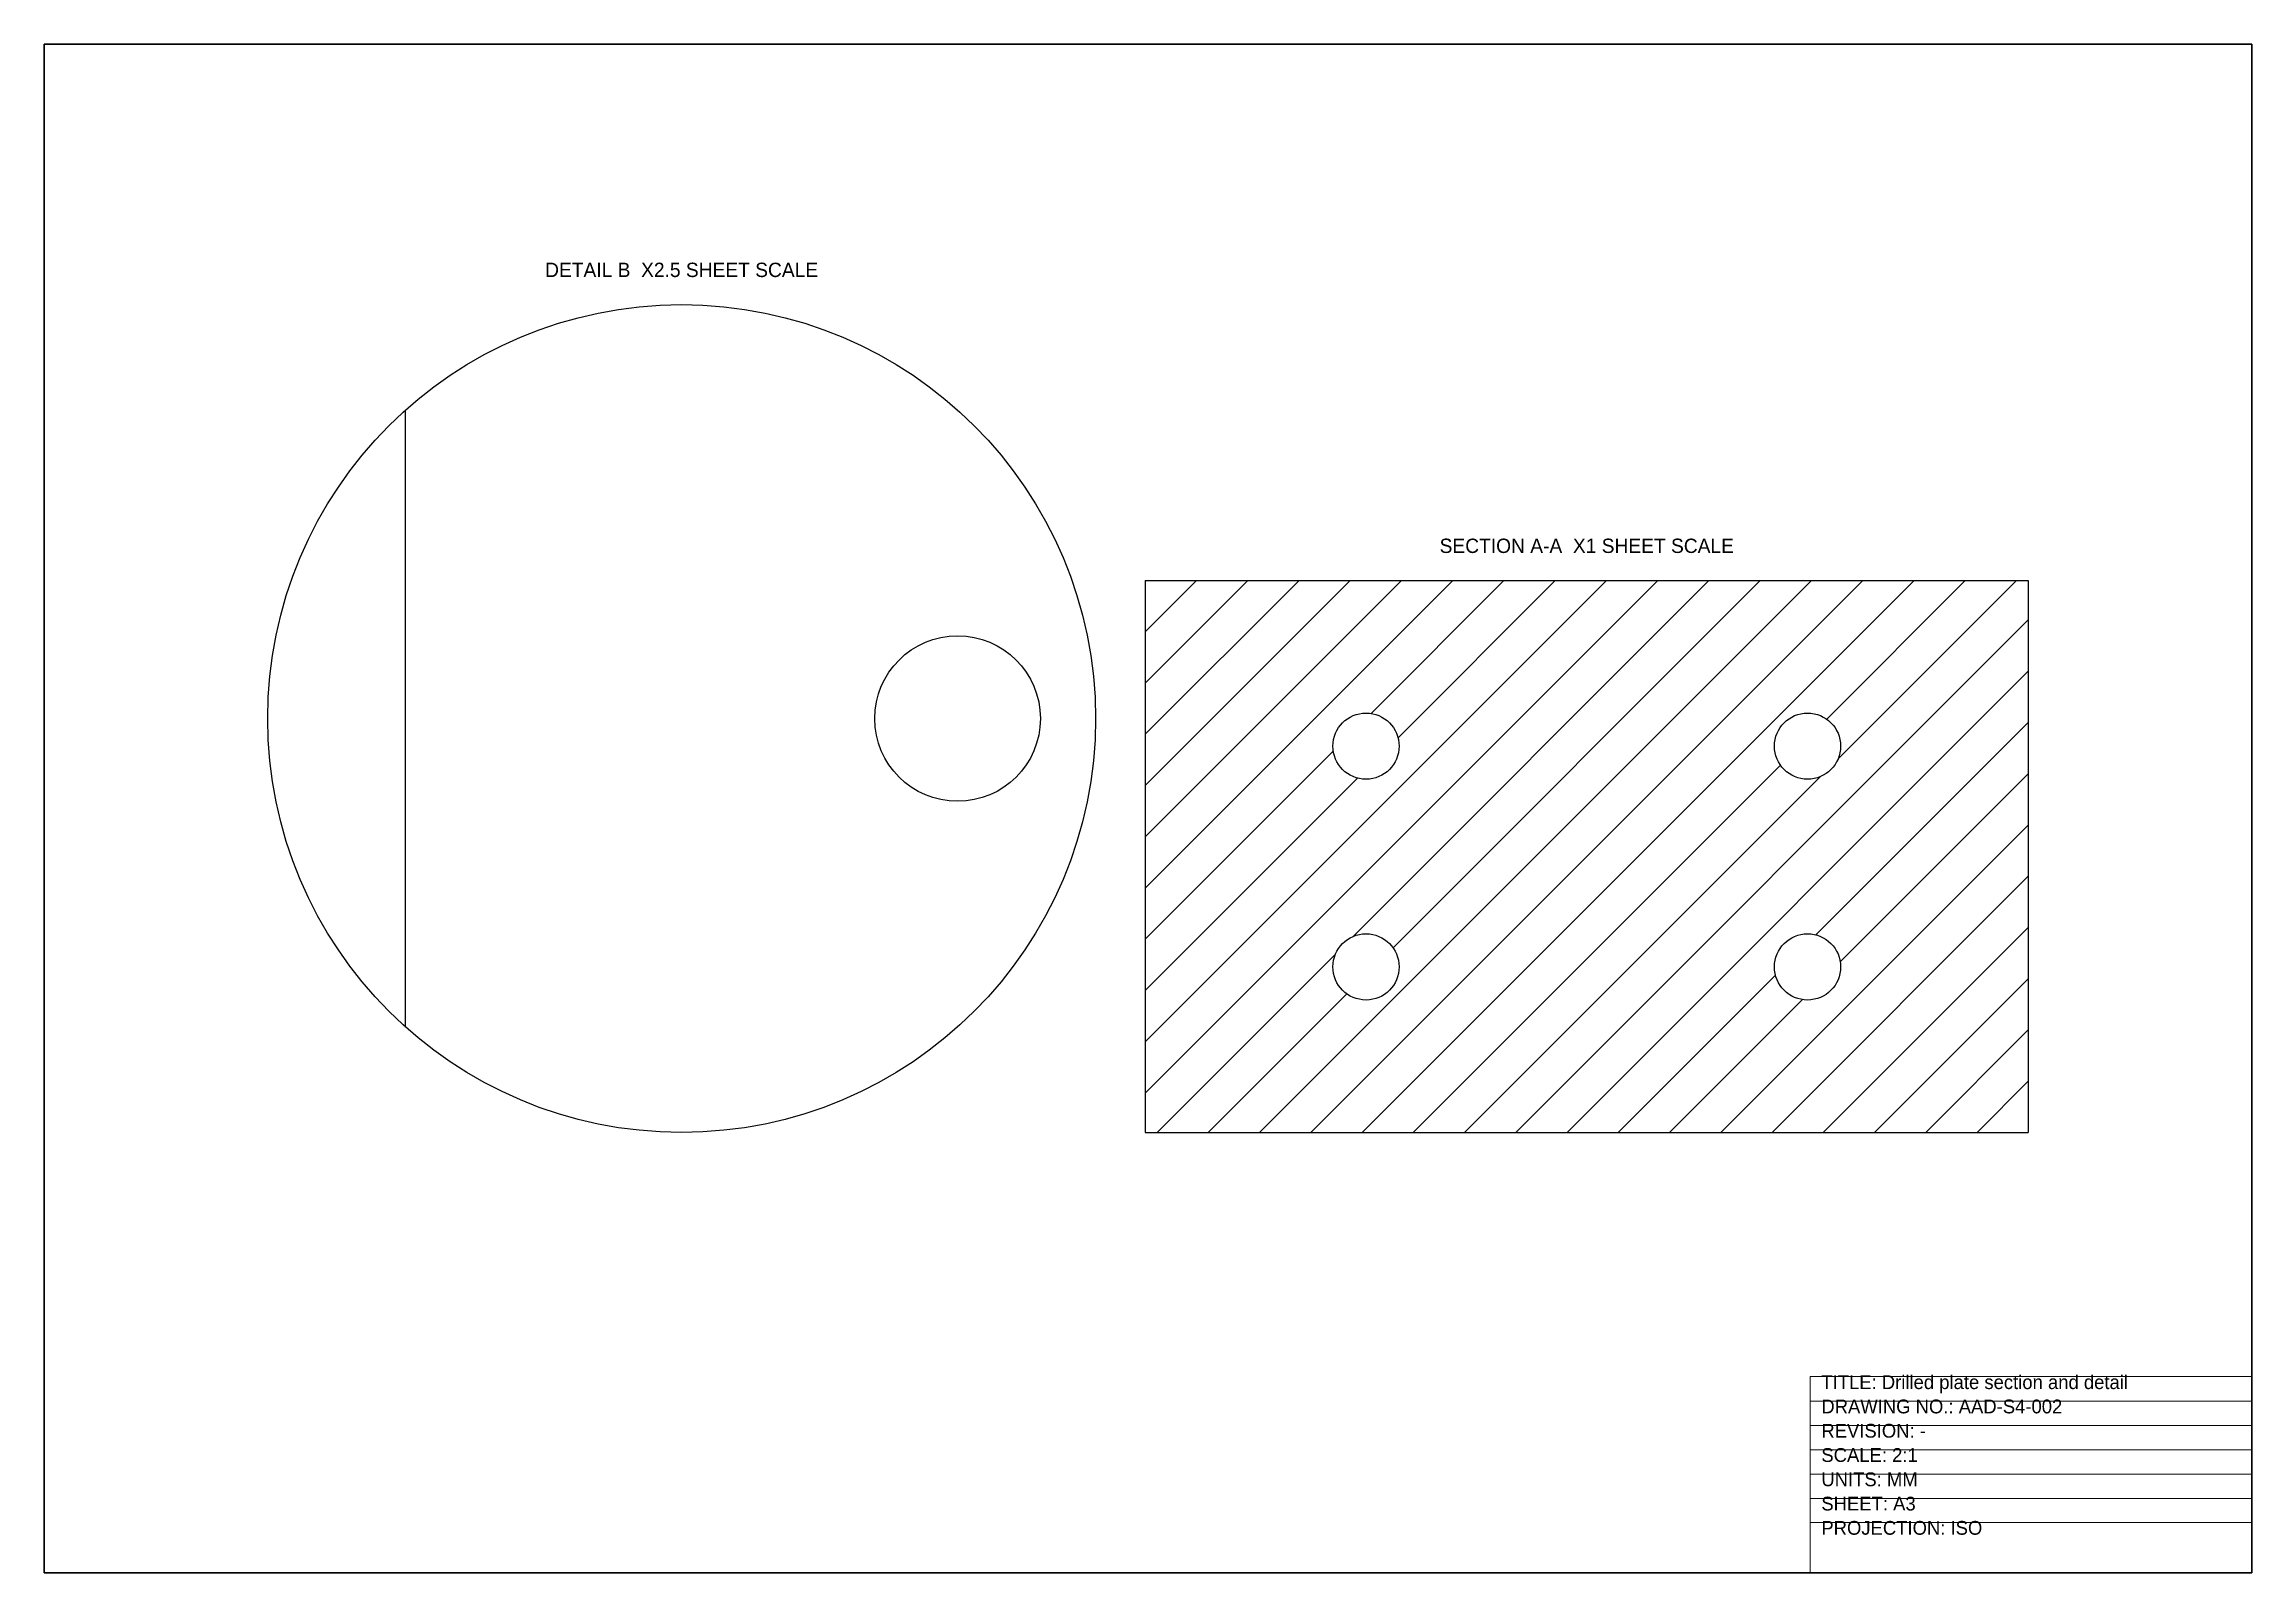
# Model space of a CAD drawing. Header units: millimetres. Extents: x 10 to 410, y 10 to 287.
import ezdxf
from ezdxf.enums import TextEntityAlignment as Align

# ---------------------------------------------------------------- set-up
doc = ezdxf.new("R2010")
doc.units = ezdxf.units.MM
for name, color, linetype, lineweight in [('ANNOTATION', 7, 'Continuous', 18), ('BORDER', 7, 'Continuous', 18), ('HATCH', 7, 'Continuous', 18), ('TITLE', 7, 'Continuous', 18), ('VISIBLE', 7, 'Continuous', 18)]:
    doc.layers.add(name, color=color, linetype=linetype, lineweight=lineweight)

msp = doc.modelspace()

# ---------------------------------------------------------------- linework, layer by layer
at = {"layer": 'BORDER', "lineweight": 30}
for p, q in [((410, 287), (10, 287)), ((10, 287), (10, 10)), ((410, 10), (410, 287)), ((10, 10), (410, 10))]:
    msp.add_line(p, q, dxfattribs=at)
at = {"layer": 'HATCH', "lineweight": 13}
for p, q in [((209.5, 96.94), (302.36, 189.8)), ((209.5, 106.23), (293.07, 189.8)), ((209.5, 134.09), (265.21, 189.8)), ((209.5, 143.37), (255.93, 189.8)), ((209.5, 152.66), (246.64, 189.8)), ((209.5, 161.94), (237.36, 189.8)), ((209.5, 171.23), (228.07, 189.8)), ((209.5, 180.51), (218.79, 189.8)), ((230.21, 89.8), (330.21, 189.8)), ((239.5, 89.8), (339.5, 189.8)), ((247.17, 125.33), (311.64, 189.8)), ((248.79, 89.8), (348.79, 189.8)), ((250.43, 165.73), (274.5, 189.8)), ((254.4, 123.27), (320.93, 189.8)), ((255.3, 161.32), (283.79, 189.8)), ((332.97, 164.7), (358.07, 189.8)), ((335.03, 157.47), (367.36, 189.8)), ((276.64, 89.8), (369.5, 182.66)), ((285.93, 89.8), (369.5, 173.37)), ((331.02, 125.6), (369.5, 164.09)), ((209.5, 124.8), (243.57, 158.87)), ((258.07, 89.8), (324.6, 156.33)), ((209.5, 115.51), (247.98, 154)), ((267.36, 89.8), (331.83, 154.27)), ((335.43, 120.73), (369.5, 154.8)), ((313.79, 89.8), (369.5, 145.51)), ((323.07, 89.8), (369.5, 136.23)), ((332.36, 89.8), (369.5, 126.94)), ((211.64, 89.8), (243.97, 122.13)), ((295.21, 89.8), (323.7, 118.28)), ((341.64, 89.8), (369.5, 117.66)), ((220.93, 89.8), (246.03, 114.9)), ((304.5, 89.8), (328.57, 113.87)), ((350.93, 89.8), (369.5, 108.37)), ((360.21, 89.8), (369.5, 99.09))]:
    msp.add_line(p, q, dxfattribs=at)
at = {"layer": 'TITLE', "lineweight": 18}
for p, q in [((410, 45.6), (330, 45.6)), ((330, 45.6), (330, 10)), ((410, 10), (410, 45.6)), ((330, 10), (410, 10))]:
    msp.add_line(p, q, dxfattribs=at)
at = {"layer": 'TITLE', "lineweight": 13}
for p, q in [((330, 41.1), (410, 41.1)), ((330, 36.7), (410, 36.7)), ((330, 32.3), (410, 32.3)), ((330, 27.9), (410, 27.9)), ((330, 23.5), (410, 23.5)), ((330, 19.1), (410, 19.1))]:
    msp.add_line(p, q, dxfattribs=at)
at = {"layer": 'VISIBLE', "lineweight": 25}
for p, q in [((75.5, 108.9), (75.5, 220.7)), ((209.5, 189.8), (209.5, 89.8)), ((209.5, 189.8), (369.5, 189.8)), ((369.5, 189.8), (369.5, 89.8)), ((209.5, 89.8), (369.5, 89.8))]:
    msp.add_line(p, q, dxfattribs=at)
for centre, radius in [((125.5, 164.8), 75), ((175.5, 164.8), 15), ((249.5, 159.8), 6), ((329.5, 159.8), 6), ((249.5, 119.8), 6), ((329.5, 119.8), 6)]:
    msp.add_circle(centre, radius, dxfattribs=at)

# ---------------------------------------------------------------- texts
at = {"layer": 'ANNOTATION', "lineweight": 18}
for s, p in [('DETAIL B  X2.5 SHEET SCALE', (125.5, 244.8)), ('SECTION A-A  X1 SHEET SCALE', (289.5, 194.8))]:
    msp.add_text(s, height=2.6, dxfattribs=at).set_placement(p, align=Align.CENTER)
at = {"layer": 'TITLE', "lineweight": 18}
for s, p in [('TITLE: Drilled plate section and detail', (332, 43.3)), ('DRAWING NO.: AAD-S4-002', (332, 38.9)), ('REVISION: -', (332, 34.5)), ('SCALE: 2:1', (332, 30.1)), ('UNITS: MM', (332, 25.7)), ('SHEET: A3', (332, 21.3)), ('PROJECTION: ISO', (332, 16.9))]:
    msp.add_text(s, height=2.5, dxfattribs=at).set_placement(p)

doc.saveas('drawing.dxf')
